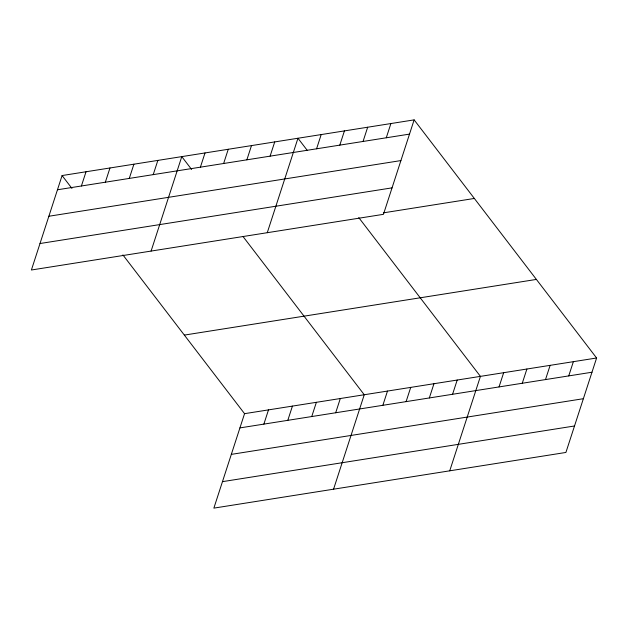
<?xml version="1.0" encoding="UTF-8"?>
<svg xmlns="http://www.w3.org/2000/svg" width="628" height="628" viewBox="0 0 628 628"><rect width="100%" height="100%" fill="white"/><g stroke="black" fill="none" stroke-linecap="round" stroke-linejoin="round"><path stroke-width="0.94" d="M62.086 175.55L31.4 270.001L383.449 214.329L414.135 119.877L62.086 175.55L71.93 188.392M81.404 185.99L86.028 171.758M105.347 182.206L109.971 167.974M129.282 178.415L133.905 164.191M153.224 174.631L157.848 160.407M151.097 251.067L181.782 156.623L191.626 169.466M200.395 167.174L205.018 152.942M223.631 163.5L228.254 149.268M246.867 159.826L251.49 145.594M270.103 156.152L274.726 141.92M267.269 232.698L297.962 138.246L307.225 150.335M316.575 148.805L321.198 134.573M122.9 254.905L244.551 413.671L213.865 508.123L565.914 452.45L596.6 357.999L414.135 119.877M339.811 145.131L344.434 130.899M263.87 424.112L268.494 409.888M363.047 141.457L367.67 127.225M287.805 420.328L292.428 406.104M386.275 137.783L390.899 123.551M311.747 416.545L316.371 402.312M335.69 412.761L340.305 398.529M333.562 489.196L364.248 394.745L243.193 236.756M382.86 405.296L387.484 391.071M406.096 401.622L410.72 387.398M429.332 397.948L433.956 383.724M452.568 394.274L457.192 380.05M449.734 470.827L480.428 376.376L358.769 217.61M499.04 386.926L503.656 372.702M522.268 383.253L526.892 369.029M545.504 379.579L550.128 365.347M568.74 375.905L573.364 361.673M57.462 189.774L409.511 134.109M48.866 216.252L400.915 160.58M40.004 243.523L392.053 187.858M383.347 212.853L474.352 198.456M184.342 335.093L536.39 279.421M244.551 413.671L596.6 357.999M239.927 427.904L591.976 372.231M231.324 454.374L583.373 398.702M222.461 481.652L574.51 425.98"/></g></svg>
